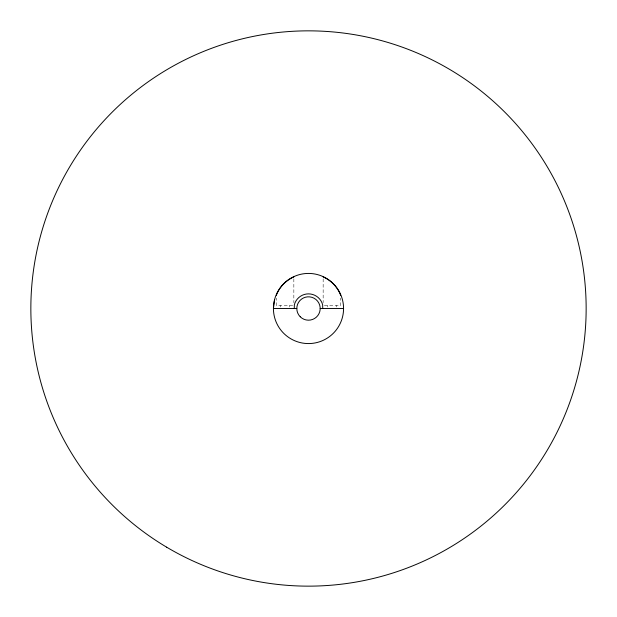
<?xml version="1.0" encoding="UTF-8"?>
<svg xmlns="http://www.w3.org/2000/svg" width="617" height="617" viewBox="0 0 617 617"><rect width="100%" height="100%" fill="white"/><g stroke="black" fill="none" stroke-linecap="round" stroke-linejoin="round"><path stroke-width="0.46" stroke-dasharray="3.08 2.31" d="M292.666 305.554L276.308 305.554L276.308 298.134M324.334 305.554L340.692 305.554L340.692 298.134M336.311 305.554L336.311 307.011M327.542 305.554L327.542 307.011M323.154 278.845L323.154 302.692M293.846 278.845L293.846 302.692M289.458 305.554L289.458 307.011M280.689 305.554L280.689 307.011"/><path stroke-width="0.93" d="M274.627 299.422L273.431 308.5L296.808 308.5M276.308 295.358C279.277 287.229 285.895 280.311 293.846 276.933M320.192 308.5L343.569 308.5A35.069 35.069 0 0 1 290.962 338.872A35.069 35.069 0 0 1 290.962 278.128A35.069 35.069 0 0 1 343.569 308.5M323.154 276.933C331.105 280.311 337.723 287.229 340.692 295.358M322.753 308.5L322.637 304.713A14.638 14.638 0 0 0 294.363 304.713L294.247 308.5M166.667 547.186A277.65 277.65 0 0 0 586.127 311.986A277.65 277.65 0 0 0 172.706 66.32A277.65 277.65 0 0 0 166.667 547.186M300.232 316.768A11.692 11.692 0 0 0 319.791 311.523A11.692 11.692 0 0 0 305.477 297.209A11.692 11.692 0 0 0 300.232 316.768"/></g></svg>
